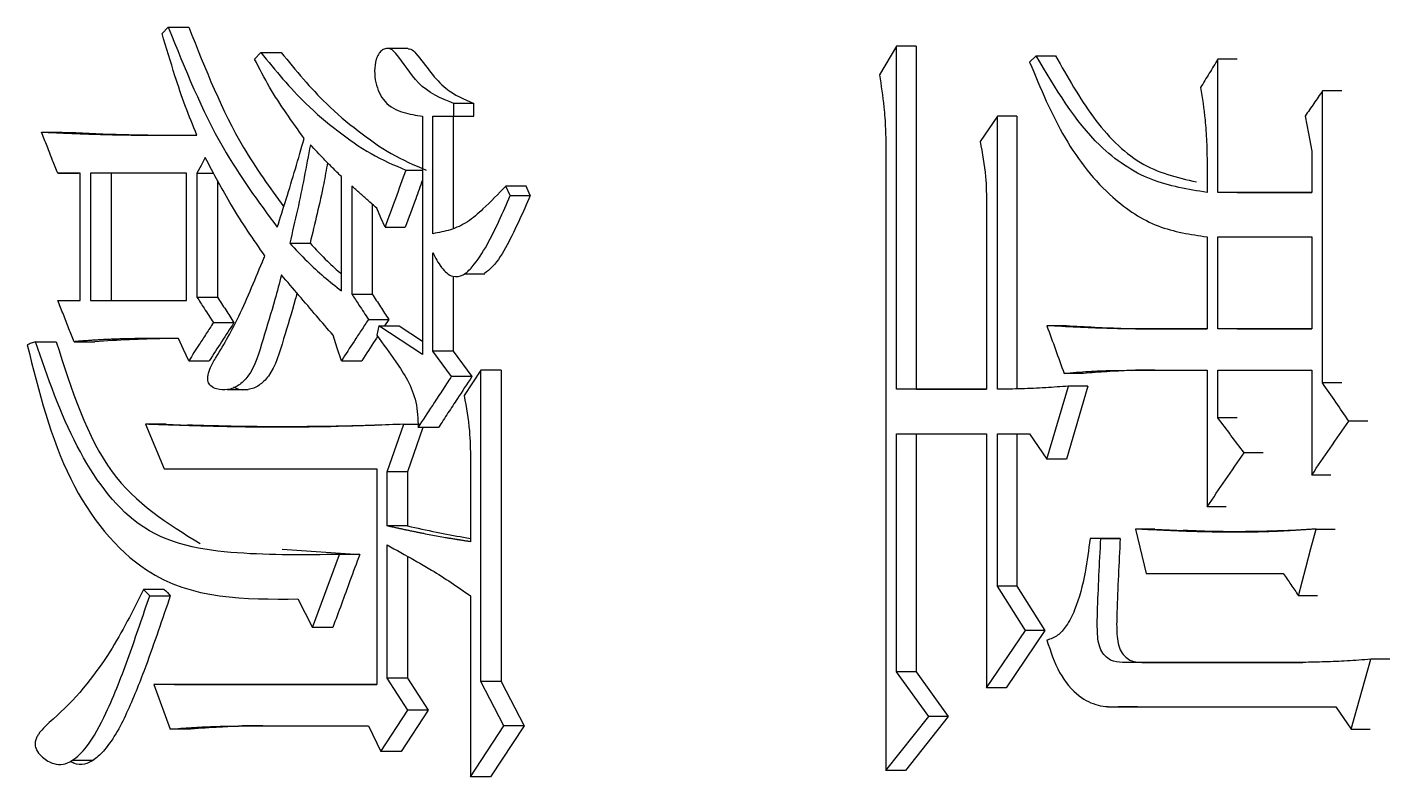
# Model space of a CAD drawing. Header units: millimetres. Extents: x 2160 to 4596, y 811 to 2534.
# Drawn here: x 3266.37 to 3271.009, y 1498.271 to 1500.824 of the extents above; entities that cross this region are included whole.
import ezdxf

# ---------------------------------------------------------------- set-up
doc = ezdxf.new("R2010")
doc.units = ezdxf.units.MM

msp = doc.modelspace()

# ---------------------------------------------------------------- linework, layer by layer
at = {"color": 7, "linetype": 'Continuous', "lineweight": 25}
for p, q in [((3266.8501, 1500.8244), (3266.8291, 1500.8027)), ((3266.8501, 1500.8244), (3266.9201, 1500.8244)), ((3267.1653, 1500.7378), (3267.1442, 1500.7162)), ((3267.6665, 1500.7525), (3267.5969, 1500.7525)), ((3269.3301, 1500.7595), (3269.2719, 1500.6621)), ((3269.3301, 1499.5912), (3269.3301, 1500.7595)), ((3269.3969, 1500.7595), (3269.3969, 1499.5912)), ((3269.8052, 1500.727), (3269.7832, 1500.7054)), ((3269.8052, 1500.727), (3269.8714, 1500.727)), ((3270.4243, 1500.2619), (3270.4243, 1500.7162)), ((3270.4897, 1500.7162), (3270.4243, 1500.7162)), ((3267.8223, 1500.5215), (3267.8223, 1500.5648)), ((3267.8911, 1500.5648), (3267.8223, 1500.5648)), ((3267.8911, 1500.5215), (3267.8911, 1500.5648)), ((3267.7513, 1500.5215), (3267.8223, 1500.5215)), ((3267.7513, 1500.1212), (3267.7513, 1500.5215)), ((3267.8202, 1500.5215), (3267.8202, 1500.139)), ((3267.8223, 1500.5215), (3267.8911, 1500.5215)), ((3269.6733, 1500.5215), (3269.6147, 1500.435)), ((3269.6733, 1499.5912), (3269.6733, 1500.5215)), ((3269.7397, 1500.5215), (3269.7397, 1499.5926)), ((3266.4186, 1500.4674), (3266.4893, 1500.4674)), ((3269.2937, 1500.4025), (3269.2937, 1498.2931)), ((3270.7435, 1500.4025), (3270.7435, 1500.2619)), ((3270.3873, 1500.3592), (3270.3873, 1500.2619)), ((3266.5505, 1500.3268), (3266.4741, 1500.3268)), ((3266.4741, 1500.3268), (3266.5447, 1500.3268)), ((3266.5505, 1500.3268), (3266.5447, 1500.3268)), ((3266.5505, 1499.8941), (3266.5505, 1500.3268)), ((3266.9129, 1500.3268), (3266.5852, 1500.3268)), ((3266.5852, 1500.3268), (3266.5852, 1499.8941)), ((3266.6556, 1500.3268), (3266.5852, 1500.3268)), ((3266.9129, 1500.3268), (3266.6556, 1500.3268)), ((3266.6556, 1500.3268), (3266.6556, 1499.8941)), ((3266.9129, 1499.8941), (3266.9129, 1500.3268)), ((3266.9479, 1500.3268), (3266.9479, 1499.9049)), ((3266.9479, 1500.3268), (3267.0047, 1500.3268)), ((3267.4399, 1499.9265), (3267.4399, 1500.3159)), ((3267.0179, 1500.302), (3267.0179, 1499.9049)), ((3267.4752, 1500.2835), (3267.4752, 1499.9157)), ((3268.0144, 1500.2511), (3268.0002, 1500.2835)), ((3268.0688, 1500.2835), (3268.0002, 1500.2835)), ((3268.083, 1500.2511), (3268.0688, 1500.2835)), ((3270.7435, 1500.2619), (3270.4243, 1500.2619)), ((3270.4897, 1500.2619), (3270.4243, 1500.2619)), ((3270.4897, 1500.2619), (3270.7435, 1500.2619)), ((3267.5445, 1500.2217), (3267.5445, 1499.9157)), ((3268.0144, 1500.2511), (3268.083, 1500.2511)), ((3269.6367, 1500.2186), (3269.6367, 1499.5912)), ((3267.5883, 1500.1429), (3267.6574, 1500.1429)), ((3267.2637, 1500.0888), (3267.3332, 1500.0888)), ((3270.3873, 1500.1105), (3270.3873, 1499.7967)), ((3270.4243, 1500.1104), (3270.7435, 1500.1104)), ((3270.4243, 1499.7967), (3270.4243, 1500.1104)), ((3270.7435, 1500.1104), (3270.7435, 1499.7967)), ((3267.7513, 1499.721), (3267.7513, 1500.0563)), ((3267.8596, 1499.9846), (3267.9283, 1499.9846)), ((3267.8202, 1499.9762), (3267.8202, 1499.721)), ((3266.4741, 1499.8941), (3266.5505, 1499.8941)), ((3266.5852, 1499.8941), (3266.9129, 1499.8941)), ((3266.9479, 1499.9049), (3267.0179, 1499.9049)), ((3267.4752, 1499.9157), (3267.5445, 1499.9157)), ((3267.0039, 1499.8183), (3267.0738, 1499.8183)), ((3267.5317, 1499.8292), (3267.6009, 1499.8292)), ((3267.5671, 1499.8075), (3267.56, 1499.7751)), ((3267.7158, 1499.7102), (3267.5671, 1499.8075)), ((3267.5671, 1499.8075), (3267.6362, 1499.8075)), ((3267.6009, 1499.8292), (3267.5868, 1499.8075)), ((3267.6362, 1499.8075), (3267.7158, 1499.7554)), ((3269.9081, 1499.8076), (3269.8419, 1499.8076)), ((3270.3873, 1499.7967), (3270.1435, 1499.7967)), ((3270.1435, 1499.7967), (3270.2093, 1499.7967)), ((3270.2093, 1499.7967), (3270.3873, 1499.7967)), ((3270.7435, 1499.7967), (3270.4243, 1499.7967)), ((3270.4897, 1499.7967), (3270.4243, 1499.7967)), ((3270.4897, 1499.7967), (3270.7435, 1499.7967)), ((3266.5296, 1499.7534), (3266.6001, 1499.7534)), ((3267.8152, 1499.6345), (3267.7513, 1499.721)), ((3267.8202, 1499.721), (3267.7513, 1499.721)), ((3267.8202, 1499.721), (3267.884, 1499.6345)), ((3266.9199, 1499.6885), (3266.9899, 1499.6885)), ((3267.4399, 1499.6885), (3267.5092, 1499.6885)), ((3267.9147, 1499.6561), (3267.8578, 1499.5696)), ((3267.9834, 1499.6561), (3267.9147, 1499.6561)), ((3267.9834, 1499.6561), (3267.9834, 1498.596)), ((3270.1435, 1499.6561), (3270.3873, 1499.6561)), ((3270.2093, 1499.6561), (3270.1435, 1499.6561)), ((3270.3873, 1499.6561), (3270.3873, 1499.191)), ((3270.4243, 1499.6561), (3270.7435, 1499.6561)), ((3270.4243, 1499.4939), (3270.4243, 1499.6561)), ((3270.7435, 1499.6561), (3270.7435, 1499.2991)), ((3267.884, 1499.6345), (3267.8152, 1499.6345)), ((3269.9667, 1499.6453), (3269.9006, 1499.6453)), ((3270.8456, 1499.6128), (3270.7807, 1499.6128)), ((3267.0513, 1499.59), (3267.1219, 1499.59)), ((3269.6367, 1499.5912), (3269.3301, 1499.5912)), ((3269.3969, 1499.5912), (3269.3301, 1499.5912)), ((3269.3969, 1499.5912), (3269.6367, 1499.5912)), ((3269.8419, 1499.3532), (3269.9153, 1499.602)), ((3269.9814, 1499.602), (3269.9081, 1499.3532)), ((3269.9814, 1499.602), (3269.9153, 1499.602)), ((3266.7732, 1499.4722), (3266.8361, 1499.3208)), ((3266.8434, 1499.4722), (3266.7732, 1499.4722)), ((3266.8434, 1499.4722), (3266.9162, 1499.4694)), ((3267.5954, 1499.3099), (3267.652, 1499.4722)), ((3267.652, 1499.4722), (3267.7087, 1499.4722)), ((3270.4897, 1499.4939), (3270.4243, 1499.4939)), ((3270.9348, 1499.483), (3270.8701, 1499.483)), ((3267.7173, 1499.4614), (3267.6645, 1499.3099)), ((3267.7706, 1499.4614), (3267.7016, 1499.4614)), ((3269.3301, 1499.4398), (3269.6367, 1499.4398)), ((3269.3301, 1498.6285), (3269.3301, 1499.4398)), ((3269.3969, 1499.4398), (3269.3969, 1498.6285)), ((3269.6367, 1499.4398), (3269.6367, 1498.5744)), ((3269.6733, 1499.4398), (3269.7832, 1499.4398)), ((3269.6733, 1498.9205), (3269.6733, 1499.4398)), ((3269.7397, 1499.4398), (3269.7397, 1498.9205)), ((3269.7832, 1499.4398), (3269.8419, 1499.3532)), ((3267.8792, 1499.3532), (3267.8792, 1499.072)), ((3269.9081, 1499.3532), (3269.8419, 1499.3532)), ((3270.5785, 1499.3749), (3270.5132, 1499.3749)), ((3266.8361, 1499.3208), (3267.56, 1499.3208)), ((3267.56, 1499.3208), (3267.56, 1498.5852)), ((3267.5954, 1499.126), (3267.5954, 1499.3099)), ((3267.6645, 1499.3099), (3267.5954, 1499.3099)), ((3267.6645, 1499.3099), (3267.6645, 1499.126)), ((3270.8084, 1499.2991), (3270.7435, 1499.2991)), ((3270.4527, 1499.191), (3270.3873, 1499.191)), ((3267.6645, 1499.126), (3267.5954, 1499.126)), ((3270.2093, 1499.1152), (3270.1435, 1499.1152)), ((3270.1435, 1499.1152), (3270.1804, 1498.9638)), ((3270.2093, 1499.1152), (3270.3088, 1499.1103)), ((3270.7583, 1499.1153), (3270.8233, 1499.1153)), ((3267.5954, 1498.6068), (3267.5954, 1499.0611)), ((3270.0256, 1499.0828), (3269.9888, 1499.0828)), ((3270.0548, 1499.0828), (3269.9888, 1499.0828)), ((3270.0256, 1499.0828), (3270.0916, 1499.0828)), ((3267.2379, 1499.0467), (3267.5021, 1499.0287)), ((3267.3412, 1498.7799), (3267.4328, 1499.0287)), ((3267.5021, 1499.0287), (3267.4328, 1499.0287)), ((3267.6645, 1499.0226), (3267.6645, 1498.6068)), ((3269.7685, 1498.7691), (3269.6733, 1498.9205)), ((3269.7397, 1498.9205), (3269.6733, 1498.9205)), ((3269.7397, 1498.9205), (3269.8348, 1498.7691)), ((3266.8364, 1498.9097), (3266.7662, 1498.9097)), ((3266.7871, 1498.8881), (3266.8573, 1498.8881)), ((3267.2919, 1498.8772), (3267.3412, 1498.7799)), ((3267.8792, 1498.8881), (3267.8792, 1498.2715)), ((3270.7638, 1498.8881), (3270.6988, 1498.8881)), ((3267.4106, 1498.7799), (3267.3412, 1498.7799)), ((3269.6367, 1498.5744), (3269.7685, 1498.7691)), ((3269.8348, 1498.7691), (3269.7031, 1498.5744)), ((3269.8348, 1498.7691), (3269.7685, 1498.7691)), ((3270.165, 1498.6609), (3270.0992, 1498.6609)), ((3270.7137, 1498.6609), (3270.0993, 1498.6609)), ((3270.1651, 1498.6609), (3270.7137, 1498.6609)), ((3270.8775, 1498.4338), (3270.9446, 1498.6717)), ((3271.0093, 1498.6717), (3270.9446, 1498.6717)), ((3267.6662, 1498.4986), (3267.5954, 1498.6068)), ((3267.6645, 1498.6068), (3267.5954, 1498.6068)), ((3267.6645, 1498.6068), (3267.7352, 1498.4986)), ((3267.9931, 1498.4446), (3267.9147, 1498.596)), ((3267.9834, 1498.596), (3267.9147, 1498.596)), ((3267.9834, 1498.596), (3268.0617, 1498.4446)), ((3269.4394, 1498.477), (3269.3301, 1498.6285)), ((3269.3969, 1498.6285), (3269.3301, 1498.6285)), ((3269.3969, 1498.6285), (3269.5061, 1498.477)), ((3266.8012, 1498.5852), (3266.857, 1498.4337)), ((3267.56, 1498.5852), (3266.8012, 1498.5852)), ((3266.8713, 1498.5852), (3266.8012, 1498.5852)), ((3266.8713, 1498.5852), (3267.56, 1498.5852)), ((3269.7031, 1498.5744), (3269.6367, 1498.5744)), ((3267.5742, 1498.358), (3267.6662, 1498.4986)), ((3267.7352, 1498.4986), (3267.6433, 1498.358)), ((3267.7352, 1498.4986), (3267.6662, 1498.4986)), ((3270.0491, 1498.51), (3270.0781, 1498.51)), ((3270.0845, 1498.5095), (3270.8254, 1498.5095)), ((3270.1504, 1498.5095), (3270.0845, 1498.5095)), ((3270.8254, 1498.5095), (3270.8775, 1498.4338)), ((3269.2937, 1498.2931), (3269.4394, 1498.477)), ((3269.5061, 1498.477), (3269.3606, 1498.2931)), ((3269.5061, 1498.477), (3269.4394, 1498.477)), ((3266.9271, 1498.4337), (3266.857, 1498.4337)), ((3267.1021, 1498.4446), (3267.5317, 1498.4446)), ((3267.1718, 1498.4446), (3267.1021, 1498.4446)), ((3267.5317, 1498.4446), (3267.5742, 1498.358)), ((3267.8792, 1498.2715), (3267.9931, 1498.4446)), ((3268.0617, 1498.4446), (3267.9479, 1498.2715)), ((3268.0617, 1498.4446), (3267.9931, 1498.4446)), ((3270.8775, 1498.4338), (3270.9423, 1498.4338)), ((3267.6433, 1498.358), (3267.5742, 1498.358)), ((3266.5241, 1498.3281), (3266.5955, 1498.3281)), ((3267.9479, 1498.2715), (3267.8792, 1498.2715)), ((3269.3606, 1498.2931), (3269.2937, 1498.2931))]:
    msp.add_line(p, q, dxfattribs=at)
at = {"color": 7, "linetype": 'Continuous', "lineweight": 25, "flags": 128}
for points in [[(3267.1653, 1500.7378), (3267.1907, 1500.7378), (3267.2128, 1500.7378), (3267.2349, 1500.7378)], [(3269.3969, 1500.7595), (3269.3802, 1500.7595), (3269.3635, 1500.7595), (3269.3301, 1500.7595)], [(3270.7807, 1499.6128), (3270.7807, 1500.1104), (3270.7807, 1500.608)], [(3270.8456, 1500.608), (3270.8294, 1500.608), (3270.8132, 1500.608), (3270.7807, 1500.608)], [(3267.7158, 1500.5215), (3267.7158, 1500.1158), (3267.7158, 1499.7102)], [(3269.7397, 1500.5215), (3269.7231, 1500.5215), (3269.7065, 1500.5215), (3269.6733, 1500.5215)], [(3270.7211, 1500.5215), (3270.7323, 1500.462), (3270.7435, 1500.4025)], [(3266.9759, 1500.3808), (3266.9619, 1500.3538), (3266.9479, 1500.3268)], [(3267.6591, 1500.3376), (3267.6765, 1500.3376), (3267.694, 1500.3376), (3267.7158, 1500.3376)], [(3267.5883, 1500.1429), (3267.5742, 1500.1753), (3267.56, 1500.2078)], [(3266.3978, 1499.7534), (3266.4265, 1499.7534), (3266.4475, 1499.7534), (3266.4685, 1499.7534)], [(3266.9199, 1499.6885), (3266.9025, 1499.7264), (3266.885, 1499.7643)], [(3267.4399, 1499.6885), (3267.4258, 1499.7318), (3267.4117, 1499.7751)], [(3267.9147, 1498.596), (3267.9147, 1499.0164), (3267.9147, 1499.6561)], [(3270.6988, 1498.8881), (3270.7236, 1498.9826), (3270.741, 1499.0489), (3270.7583, 1499.1153)], [(3266.7872, 1498.8881), (3266.7767, 1498.8989), (3266.7662, 1498.9097)], [(3266.8364, 1498.9097), (3266.8417, 1498.9042), (3266.8471, 1498.8987), (3266.8573, 1498.8881)]]:
    msp.add_lwpolyline(points, dxfattribs=at)
at = {"color": 7, "linetype": 'Continuous', "lineweight": 25}
for points, knots in [([(3266.8501, 1500.8244), (3266.9073, 1500.6826), (3267.0088, 1500.4314), (3267.1569, 1500.2305), (3267.2215, 1500.1429)], [0, 0, 0, 0, 0.56421, 1, 1, 1, 1]), ([(3266.9201, 1500.8244), (3266.9767, 1500.682), (3267.0656, 1500.4579), (3267.196, 1500.2784), (3267.2436, 1500.213)], [0, 0, 0, 0, 0.635566, 1, 1, 1, 1]), ([(3266.9479, 1500.4566), (3266.9344, 1500.4895), (3266.9073, 1500.5555), (3266.8685, 1500.6716), (3266.8435, 1500.7547), (3266.8291, 1500.8027)], [0, 0, 0, 0, 0.296607, 0.593255, 1, 1, 1, 1]), ([(3267.1653, 1500.7378), (3267.2152, 1500.6773), (3267.297, 1500.5781), (3267.4263, 1500.4701), (3267.5388, 1500.3897), (3267.6191, 1500.3549), (3267.6591, 1500.3376)], [0, 0, 0, 0, 0.34436, 0.564684, 0.783385, 1, 1, 1, 1]), ([(3267.2349, 1500.7378), (3267.2848, 1500.6773), (3267.3664, 1500.5781), (3267.4956, 1500.4701), (3267.608, 1500.3898), (3267.6882, 1500.3549), (3267.7281, 1500.3376)], [0, 0, 0, 0, 0.34442, 0.564747, 0.783429, 1, 1, 1, 1]), ([(3267.8223, 1500.5648), (3267.7792, 1500.5825), (3267.7012, 1500.6146), (3267.6481, 1500.7111), (3267.6086, 1500.7526), (3267.5899, 1500.7533), (3267.5756, 1500.7451), (3267.5651, 1500.7325), (3267.5556, 1500.7093), (3267.5514, 1500.6757), (3267.5556, 1500.6356), (3267.568, 1500.5999), (3267.5958, 1500.5566), (3267.6494, 1500.5312), (3267.6937, 1500.5247), (3267.7158, 1500.5215)], [0, 0, 0, 0, 0.230991, 0.417984, 0.453958, 0.487906, 0.511162, 0.535138, 0.560232, 0.612084, 0.662769, 0.713245, 0.762331, 0.881446, 1, 1, 1, 1]), ([(3267.6669, 1500.7506), (3267.6702, 1500.7508), (3267.6804, 1500.7513), (3267.7241, 1500.6993), (3267.7808, 1500.6115), (3267.8577, 1500.5789), (3267.8911, 1500.5648)], [0, 0, 0, 0, 0.036093, 0.112614, 0.614141, 1, 1, 1, 1]), ([(3270.3873, 1500.2619), (3270.323, 1500.2719), (3270.1935, 1500.2921), (3269.9779, 1500.4358), (3269.8711, 1500.6158), (3269.8052, 1500.727)], [0, 0, 0, 0, 0.273464, 0.551009, 1, 1, 1, 1]), ([(3269.8714, 1500.727), (3269.9119, 1500.6551), (3269.9917, 1500.513), (3270.1537, 1500.3439), (3270.2854, 1500.3128), (3270.3511, 1500.2973)], [0, 0, 0, 0, 0.339729, 0.670692, 1, 1, 1, 1]), ([(3267.313, 1500.4458), (3267.2924, 1500.4744), (3267.2518, 1500.5309), (3267.1937, 1500.6193), (3267.1607, 1500.6838), (3267.1442, 1500.7162)], [0, 0, 0, 0, 0.3384511, 0.6681197, 1, 1, 1, 1]), ([(3269.7832, 1500.7054), (3269.8202, 1500.6163), (3269.8934, 1500.4406), (3270.0465, 1500.2476), (3270.2176, 1500.1352), (3270.331, 1500.1187), (3270.3873, 1500.1105)], [0, 0, 0, 0, 0.289657, 0.571456, 0.787204, 1, 1, 1, 1]), ([(3270.4243, 1500.7162), (3270.4144, 1500.7), (3270.3947, 1500.6675), (3270.375, 1500.6351), (3270.3651, 1500.6189)], [0, 0, 0, 0, 0.499998, 1, 1, 1, 1]), ([(3269.2719, 1500.6621), (3269.2775, 1500.6257), (3269.287, 1500.5649), (3269.2928, 1500.4778), (3269.2934, 1500.4276), (3269.2937, 1500.4025)], [0, 0, 0, 0, 0.425369, 0.712054, 1, 1, 1, 1]), ([(3270.3651, 1500.6189), (3270.3708, 1500.5825), (3270.3805, 1500.5216), (3270.3863, 1500.4345), (3270.387, 1500.3844), (3270.3873, 1500.3592)], [0, 0, 0, 0, 0.4254255, 0.7120823, 1, 1, 1, 1]), ([(3270.7807, 1500.608), (3270.7707, 1500.5936), (3270.7509, 1500.5648), (3270.7311, 1500.5359), (3270.7211, 1500.5215)], [0, 0, 0, 0, 0.4999987, 1, 1, 1, 1]), ([(3266.4741, 1500.3268), (3266.4683, 1500.3415), (3266.4561, 1500.3723), (3266.4376, 1500.4191), (3266.425, 1500.4513), (3266.4186, 1500.4674)], [0, 0, 0, 0, 0.313727, 0.656864, 1, 1, 1, 1]), ([(3266.4186, 1500.4674), (3266.4263, 1500.467), (3266.4416, 1500.4664), (3266.4607, 1500.4655), (3266.476, 1500.4649), (3266.4875, 1500.4644), (3266.4971, 1500.464), (3266.5067, 1500.4636), (3266.5201, 1500.463), (3266.5392, 1500.4622), (3266.5584, 1500.4615), (3266.5776, 1500.4608), (3266.593, 1500.4603), (3266.6122, 1500.4597), (3266.6275, 1500.4592), (3266.6467, 1500.4587), (3266.6621, 1500.4583), (3266.6775, 1500.458), (3266.6929, 1500.4577), (3266.7082, 1500.4575), (3266.7275, 1500.4572), (3266.7409, 1500.4571), (3266.7544, 1500.4569), (3266.7621, 1500.4569), (3266.7718, 1500.4568), (3266.7795, 1500.4567), (3266.7872, 1500.4567), (3266.7949, 1500.4566), (3266.8026, 1500.4566), (3266.8122, 1500.4566), (3266.8199, 1500.4565), (3266.8296, 1500.4565), (3266.8373, 1500.4565), (3266.8469, 1500.4565), (3266.8546, 1500.4565), (3266.8623, 1500.4565), (3266.8701, 1500.4565), (3266.8778, 1500.4565), (3266.8874, 1500.4565), (3266.8951, 1500.4565), (3266.9048, 1500.4565), (3266.9116, 1500.4565), (3266.9173, 1500.4565), (3266.9212, 1500.4565), (3266.9251, 1500.4565), (3266.9299, 1500.4565), (3266.9338, 1500.4565), (3266.9384, 1500.4566), (3266.9428, 1500.4566), (3266.9462, 1500.4566), (3266.9479, 1500.4566)], [0, 0, 0, 0, 0.043584, 0.087168, 0.10896, 0.130753, 0.152545, 0.163441, 0.185233, 0.228817, 0.272401, 0.294193, 0.337777, 0.35957, 0.403154, 0.424946, 0.46853, 0.490322, 0.512114, 0.555699, 0.577491, 0.621075, 0.631971, 0.653763, 0.664659, 0.686451, 0.697347, 0.708243, 0.730035, 0.740931, 0.762723, 0.773619, 0.795412, 0.806308, 0.8281, 0.838996, 0.849892, 0.871684, 0.88258, 0.904372, 0.915268, 0.93706, 0.942508, 0.947956, 0.958852, 0.9643, 0.975196, 0.980644, 0.990322, 1, 1, 1, 1]), ([(3266.4893, 1500.4674), (3266.5505, 1500.4646), (3266.6689, 1500.4591), (3266.8219, 1500.4565), (3266.9137, 1500.4566), (3266.9479, 1500.4566)], [0, 0, 0, 0, 0.402188, 0.777041, 1, 1, 1, 1]), ([(3267.2215, 1500.1429), (3267.2317, 1500.175), (3267.2526, 1500.2411), (3267.2833, 1500.342), (3267.3031, 1500.4112), (3267.313, 1500.4458)], [0, 0, 0, 0, 0.320379, 0.660141, 1, 1, 1, 1]), ([(3267.3341, 1500.4241), (3267.3202, 1500.3501), (3267.299, 1500.2373), (3267.2727, 1500.1267), (3267.2637, 1500.0888)], [0, 0, 0, 0, 0.6569803, 1, 1, 1, 1]), ([(3267.4399, 1500.3159), (3267.4298, 1500.3258), (3267.4097, 1500.3454), (3267.3742, 1500.3811), (3267.3493, 1500.4078), (3267.3341, 1500.4241)], [0, 0, 0, 0, 0.280921, 0.561854, 1, 1, 1, 1]), ([(3269.6147, 1500.435), (3269.622, 1500.3952), (3269.635, 1500.3241), (3269.6362, 1500.2509), (3269.6367, 1500.2186)], [0, 0, 0, 0, 0.558835, 1, 1, 1, 1]), ([(3267.1793, 1500.0455), (3267.1404, 1500.1017), (3267.0845, 1500.1827), (3267.0195, 1500.298), (3266.9905, 1500.3532), (3266.9759, 1500.3808)], [0, 0, 0, 0, 0.532376, 0.766064, 1, 1, 1, 1]), ([(3267.3924, 1500.363), (3267.3883, 1500.3391), (3267.3781, 1500.2808), (3267.3573, 1500.1898), (3267.3412, 1500.1225), (3267.3332, 1500.0888)], [0, 0, 0, 0, 0.256892, 0.628328, 1, 1, 1, 1]), ([(3267.6591, 1500.3376), (3267.6473, 1500.3051), (3267.6237, 1500.2402), (3267.6001, 1500.1753), (3267.5883, 1500.1429)], [0, 0, 0, 0, 0.5, 1, 1, 1, 1]), ([(3267.7158, 1500.3037), (3267.7081, 1500.2825), (3267.6887, 1500.2289), (3267.6692, 1500.1753), (3267.6574, 1500.1429)], [0, 0, 0, 0, 0.394634, 1, 1, 1, 1]), ([(3267.56, 1500.2078), (3267.5498, 1500.2169), (3267.5305, 1500.2341), (3267.5023, 1500.2593), (3267.4842, 1500.2754), (3267.4752, 1500.2835)], [0, 0, 0, 0, 0.361282, 0.680641, 1, 1, 1, 1]), ([(3268.0002, 1500.2835), (3267.9744, 1500.257), (3267.932, 1500.2135), (3267.8701, 1500.1589), (3267.8115, 1500.1321), (3267.7713, 1500.1249), (3267.7513, 1500.1212)], [0, 0, 0, 0, 0.3446396, 0.5657566, 0.7835326, 1, 1, 1, 1]), ([(3267.7513, 1500.0563), (3267.7602, 1500.039), (3267.7778, 1500.0049), (3267.8151, 1499.9704), (3267.8561, 1499.9776), (3267.8959, 1500.018), (3267.9524, 1500.1068), (3267.9898, 1500.1937), (3268.0144, 1500.2511)], [0, 0, 0, 0, 0.121784, 0.238894, 0.329996, 0.425945, 0.621085, 1, 1, 1, 1]), ([(3268.083, 1500.2511), (3268.0581, 1500.1944), (3268.0203, 1500.1086), (3267.9668, 1500.0174), (3267.9364, 1499.9926), (3267.9275, 1499.9852)], [0, 0, 0, 0, 0.5781639, 0.8758527, 1, 1, 1, 1]), ([(3267.2637, 1500.0888), (3267.2833, 1500.0679), (3267.321, 1500.0277), (3267.38, 1499.9738), (3267.4199, 1499.9423), (3267.4399, 1499.9265)], [0, 0, 0, 0, 0.349925, 0.674457, 1, 1, 1, 1]), ([(3267.3332, 1500.0888), (3267.3527, 1500.0678), (3267.3872, 1500.0307), (3267.4239, 1499.9979), (3267.4399, 1499.9837)], [0, 0, 0, 0, 0.56596, 1, 1, 1, 1]), ([(3267.2356, 1499.9806), (3267.2283, 1499.9526), (3267.209, 1499.879), (3267.1732, 1499.764), (3267.1413, 1499.6516), (3267.0901, 1499.6022), (3267.0527, 1499.5871), (3267.02, 1499.5898), (3266.9984, 1499.5985), (3266.9892, 1499.6089), (3266.9857, 1499.6168), (3266.9843, 1499.627), (3266.9861, 1499.6441), (3266.9948, 1499.6712), (3267.0346, 1499.7337), (3267.1009, 1499.8524), (3267.1489, 1499.9742), (3267.1782, 1500.0428), (3267.1794, 1500.0455)], [0, 0, 0, 0, 0.080829, 0.213073, 0.345773, 0.395058, 0.444233, 0.491132, 0.518332, 0.527917, 0.53551, 0.543103, 0.555865, 0.581938, 0.622671, 0.782526, 0.991638, 1, 1, 1, 1]), ([(3267.4117, 1499.7751), (3267.3928, 1499.7971), (3267.3539, 1499.8424), (3267.2952, 1499.9109), (3267.2555, 1499.9573), (3267.2356, 1499.9806)], [0, 0, 0, 0, 0.321741, 0.660871, 1, 1, 1, 1]), ([(3266.5296, 1499.7534), (3266.5238, 1499.7681), (3266.5117, 1499.7989), (3266.4931, 1499.8458), (3266.4804, 1499.878), (3266.4741, 1499.8941)], [0, 0, 0, 0, 0.313727, 0.656864, 1, 1, 1, 1]), ([(3266.9479, 1499.9049), (3266.956, 1499.8924), (3266.9694, 1499.8717), (3266.988, 1499.8429), (3266.9986, 1499.8265), (3267.0039, 1499.8183)], [0, 0, 0, 0, 0.432649, 0.716324, 1, 1, 1, 1]), ([(3267.0179, 1499.9049), (3267.0272, 1499.8905), (3267.0458, 1499.8616), (3267.0645, 1499.8328), (3267.0738, 1499.8183)], [0, 0, 0, 0, 0.500002, 1, 1, 1, 1]), ([(3267.2886, 1499.9186), (3267.2867, 1499.9115), (3267.2727, 1499.8587), (3267.2427, 1499.7642), (3267.2112, 1499.6521), (3267.1602, 1499.6023), (3267.1232, 1499.5878), (3267.0928, 1499.5878), (3267.0773, 1499.5963), (3267.0733, 1499.5985)], [0, 0, 0, 0, 0.046643, 0.342403, 0.639171, 0.748921, 0.858405, 0.963449, 1, 1, 1, 1]), ([(3267.4752, 1499.9157), (3267.4833, 1499.9032), (3267.4968, 1499.8826), (3267.5157, 1499.8537), (3267.5264, 1499.8374), (3267.5317, 1499.8292)], [0, 0, 0, 0, 0.4326487, 0.7163239, 1, 1, 1, 1]), ([(3267.5445, 1499.9157), (3267.5539, 1499.9013), (3267.5727, 1499.8724), (3267.5915, 1499.8436), (3267.6009, 1499.8292)], [0, 0, 0, 0, 0.500002, 1, 1, 1, 1]), ([(3267.0039, 1499.8183), (3266.9958, 1499.8059), (3266.9797, 1499.7809), (3266.9517, 1499.7376), (3266.9318, 1499.7069), (3266.9199, 1499.6885)], [0, 0, 0, 0, 0.288429, 0.576858, 1, 1, 1, 1]), ([(3267.0738, 1499.8183), (3267.0598, 1499.7967), (3267.0318, 1499.7534), (3267.0039, 1499.7102), (3266.9899, 1499.6885)], [0, 0, 0, 0, 0.5, 1, 1, 1, 1]), ([(3267.5317, 1499.8292), (3267.5236, 1499.8167), (3267.5073, 1499.7917), (3267.4766, 1499.7449), (3267.4542, 1499.7105), (3267.4399, 1499.6885)], [0, 0, 0, 0, 0.2662424, 0.5324848, 1, 1, 1, 1]), ([(3269.8419, 1499.8076), (3269.8517, 1499.7805), (3269.8712, 1499.7264), (3269.8908, 1499.6723), (3269.9006, 1499.6453)], [0, 0, 0, 0, 0.499999, 1, 1, 1, 1]), ([(3270.1435, 1499.7967), (3270.1111, 1499.7972), (3270.0445, 1499.798), (3269.944, 1499.8026), (3269.8759, 1499.8059), (3269.8419, 1499.8076)], [0, 0, 0, 0, 0.321579, 0.660777, 1, 1, 1, 1]), ([(3269.9081, 1499.8076), (3269.9403, 1499.806), (3270.0065, 1499.8027), (3270.1069, 1499.7981), (3270.1752, 1499.7972), (3270.2093, 1499.7967)], [0, 0, 0, 0, 0.321994, 0.660963, 1, 1, 1, 1]), ([(3266.3978, 1499.7534), (3266.3932, 1499.7516), (3266.384, 1499.748), (3266.3747, 1499.7444), (3266.3701, 1499.7426)], [0, 0, 0, 0, 0.499988, 1, 1, 1, 1]), ([(3267.4328, 1499.0287), (3267.3177, 1499.0271), (3267.0875, 1499.024), (3266.7514, 1499.0759), (3266.5233, 1499.3912), (3266.4402, 1499.6311), (3266.3978, 1499.7534)], [0, 0, 0, 0, 0.273656, 0.546764, 0.768873, 1, 1, 1, 1]), ([(3266.4685, 1499.7534), (3266.5209, 1499.5902), (3266.6226, 1499.2734), (3266.8489, 1499.1335), (3266.9585, 1499.0657)], [0, 0, 0, 0, 0.515406, 1, 1, 1, 1]), ([(3266.885, 1499.7643), (3266.8454, 1499.7643), (3266.8034, 1499.7644), (3266.7591, 1499.764), (3266.7517, 1499.7639), (3266.7443, 1499.7638), (3266.7369, 1499.7637), (3266.7307, 1499.7636), (3266.7245, 1499.7634), (3266.7196, 1499.7634), (3266.7134, 1499.7632), (3266.7073, 1499.7631), (3266.6974, 1499.7628), (3266.6876, 1499.7626), (3266.6777, 1499.7623), (3266.6703, 1499.762), (3266.663, 1499.7617), (3266.6531, 1499.7614), (3266.6445, 1499.761), (3266.6359, 1499.7606), (3266.631, 1499.7603), (3266.6248, 1499.76), (3266.6187, 1499.7597), (3266.6089, 1499.7591), (3266.599, 1499.7585), (3266.5867, 1499.7577), (3266.5769, 1499.757), (3266.5647, 1499.7561), (3266.5548, 1499.7554), (3266.5423, 1499.7544), (3266.5348, 1499.7538), (3266.5296, 1499.7534)], [0, 0, 0, 0, 0.332695, 0.353489, 0.374282, 0.395075, 0.415869, 0.436662, 0.447059, 0.467852, 0.478249, 0.499042, 0.519836, 0.561423, 0.582216, 0.603009, 0.623803, 0.644596, 0.686183, 0.69658, 0.717373, 0.72777, 0.748563, 0.769356, 0.810943, 0.831737, 0.873323, 0.894117, 0.935704, 0.956497, 1, 1, 1, 1]), ([(3266.8851, 1499.7639), (3266.8689, 1499.7639), (3266.8131, 1499.7638), (3266.7181, 1499.7606), (3266.6394, 1499.7558), (3266.6001, 1499.7534)], [0, 0, 0, 0, 0.1701659, 0.5850026, 1, 1, 1, 1]), ([(3267.5629, 1499.771), (3267.5603, 1499.7669), (3267.5424, 1499.7395), (3267.5245, 1499.712), (3267.5092, 1499.6885)], [0, 0, 0, 0, 0.147167, 1, 1, 1, 1]), ([(3267.56, 1499.7751), (3267.5819, 1499.7452), (3267.6181, 1499.6958), (3267.6666, 1499.6239), (3267.6977, 1499.5481), (3267.7003, 1499.4905), (3267.7016, 1499.4614)], [0, 0, 0, 0, 0.334385, 0.552202, 0.773272, 1, 1, 1, 1]), ([(3266.3701, 1499.7426), (3266.41, 1499.5833), (3266.4876, 1499.2728), (3266.8129, 1498.8729), (3267.1114, 1498.8756), (3267.2919, 1498.8772)], [0, 0, 0, 0, 0.294377, 0.5735664, 1, 1, 1, 1]), ([(3269.9006, 1499.6453), (3269.9282, 1499.6479), (3269.9824, 1499.6531), (3270.0634, 1499.6556), (3270.1168, 1499.6559), (3270.1435, 1499.6561)], [0, 0, 0, 0, 0.341779, 0.670798, 1, 1, 1, 1]), ([(3270.2093, 1499.6561), (3270.1816, 1499.656), (3270.1272, 1499.6557), (3270.0463, 1499.6516), (3269.9933, 1499.6474), (3269.9667, 1499.6453)], [0, 0, 0, 0, 0.342239, 0.67104, 1, 1, 1, 1]), ([(3267.7016, 1499.4614), (3267.718, 1499.4863), (3267.7451, 1499.5277), (3267.783, 1499.5854), (3267.8045, 1499.6181), (3267.8152, 1499.6345)], [0, 0, 0, 0, 0.432629, 0.716314, 1, 1, 1, 1]), ([(3267.884, 1499.6345), (3267.8676, 1499.6095), (3267.8405, 1499.5682), (3267.8027, 1499.5105), (3267.7813, 1499.4777), (3267.7706, 1499.4614)], [0, 0, 0, 0, 0.432882, 0.716441, 1, 1, 1, 1]), ([(3270.8701, 1499.483), (3270.8552, 1499.5047), (3270.8253, 1499.5479), (3270.7956, 1499.5912), (3270.7807, 1499.6128)], [0, 0, 0, 0, 0.499998, 1, 1, 1, 1]), ([(3267.8578, 1499.5696), (3267.8649, 1499.5298), (3267.8776, 1499.4587), (3267.8787, 1499.3855), (3267.8792, 1499.3532)], [0, 0, 0, 0, 0.558835, 1, 1, 1, 1]), ([(3269.9153, 1499.602), (3269.8894, 1499.6), (3269.8362, 1499.5958), (3269.7554, 1499.5926), (3269.7007, 1499.5917), (3269.6733, 1499.5912)], [0, 0, 0, 0, 0.320446, 0.660167, 1, 1, 1, 1]), ([(3267.652, 1499.4722), (3267.5858, 1499.4696), (3267.4533, 1499.4645), (3267.3048, 1499.4616), (3267.2205, 1499.4617), (3267.1999, 1499.4618), (3267.1937, 1499.4619), (3267.1876, 1499.4619), (3267.1814, 1499.462), (3267.1752, 1499.462), (3267.167, 1499.4621), (3267.1588, 1499.4622), (3267.1506, 1499.4622), (3267.1444, 1499.4623), (3267.1382, 1499.4624), (3267.1321, 1499.4625), (3267.1259, 1499.4626), (3267.1197, 1499.4627), (3267.1115, 1499.4628), (3267.1033, 1499.4629), (3267.0951, 1499.4631), (3267.0889, 1499.4632), (3267.0828, 1499.4633), (3267.0766, 1499.4634), (3267.0705, 1499.4635), (3267.0643, 1499.4636), (3267.0582, 1499.4638), (3267.052, 1499.4639), (3267.0438, 1499.4641), (3267.0356, 1499.4643), (3267.0274, 1499.4645), (3267.0212, 1499.4646), (3267.0151, 1499.4648), (3267.0089, 1499.4649), (3267.0028, 1499.4651), (3266.9967, 1499.4652), (3266.9885, 1499.4654), (3266.9803, 1499.4657), (3266.9721, 1499.4659), (3266.9659, 1499.4661), (3266.9598, 1499.4662), (3266.9536, 1499.4664), (3266.9475, 1499.4666), (3266.9414, 1499.4668), (3266.9352, 1499.4669), (3266.9291, 1499.4671), (3266.9209, 1499.4674), (3266.9127, 1499.4676), (3266.9045, 1499.4679), (3266.8984, 1499.4681), (3266.8923, 1499.4683), (3266.8861, 1499.4685), (3266.88, 1499.4686), (3266.8738, 1499.4688), (3266.8657, 1499.4691), (3266.8575, 1499.4694), (3266.8493, 1499.4696), (3266.8432, 1499.4698), (3266.8371, 1499.47), (3266.8309, 1499.4703), (3266.8248, 1499.4705), (3266.8187, 1499.4707), (3266.8126, 1499.4709), (3266.8044, 1499.4711), (3266.7962, 1499.4714), (3266.7881, 1499.4717), (3266.7811, 1499.4719), (3266.7761, 1499.4721), (3266.7732, 1499.4722)], [0, 0, 0, 0, 0.22469, 0.449389, 0.505561, 0.512583, 0.519604, 0.526626, 0.533648, 0.540669, 0.547691, 0.561734, 0.568755, 0.575777, 0.582798, 0.58982, 0.596841, 0.603863, 0.610884, 0.624928, 0.631949, 0.638971, 0.645992, 0.653014, 0.660035, 0.667057, 0.674078, 0.6811, 0.688121, 0.702165, 0.709186, 0.716208, 0.723229, 0.730251, 0.737272, 0.744294, 0.751315, 0.765358, 0.77238, 0.779401, 0.786423, 0.793445, 0.800466, 0.807488, 0.814509, 0.821531, 0.828552, 0.842595, 0.849617, 0.856638, 0.86366, 0.870682, 0.877703, 0.884725, 0.891746, 0.905789, 0.912811, 0.919832, 0.926854, 0.933875, 0.940897, 0.947918, 0.95494, 0.961962, 0.976005, 0.983026, 0.990048, 1, 1, 1, 1]), ([(3267.5632, 1499.4688), (3267.5498, 1499.4684), (3267.4734, 1499.4659), (3267.2578, 1499.4621), (3267.073, 1499.4649), (3266.9715, 1499.4674), (3266.9315, 1499.4686), (3266.9164, 1499.4692), (3266.9162, 1499.4692), (3266.9161, 1499.4692)], [0, 0, 0, 0, 0.091246, 0.521297, 0.77416, 0.895412, 0.961125, 0.976415, 1, 1, 1, 1]), ([(3270.5132, 1499.3749), (3270.4984, 1499.3947), (3270.4687, 1499.4344), (3270.4391, 1499.474), (3270.4243, 1499.4939)], [0, 0, 0, 0, 0.499998, 1, 1, 1, 1]), ([(3270.7435, 1499.2991), (3270.7645, 1499.3298), (3270.8067, 1499.3911), (3270.8489, 1499.4524), (3270.8701, 1499.483)], [0, 0, 0, 0, 0.5, 1, 1, 1, 1]), ([(3270.3873, 1499.191), (3270.4083, 1499.2216), (3270.4502, 1499.2829), (3270.4922, 1499.3442), (3270.5132, 1499.3749)], [0, 0, 0, 0, 0.5, 1, 1, 1, 1]), ([(3267.8792, 1499.072), (3267.8771, 1499.0723), (3267.8729, 1499.0729), (3267.8677, 1499.0738), (3267.8625, 1499.0746), (3267.8583, 1499.0752), (3267.8541, 1499.0759), (3267.8499, 1499.0766), (3267.8458, 1499.0772), (3267.8406, 1499.0781), (3267.8364, 1499.0787), (3267.8312, 1499.0796), (3267.826, 1499.0804), (3267.8197, 1499.0814), (3267.8134, 1499.0825), (3267.8072, 1499.0835), (3267.8009, 1499.0846), (3267.7884, 1499.0867), (3267.7614, 1499.0914), (3267.7344, 1499.0966), (3267.7137, 1499.1008), (3267.7054, 1499.1025), (3267.6971, 1499.1042), (3267.6867, 1499.1063), (3267.6784, 1499.108), (3267.6701, 1499.1098), (3267.6639, 1499.1111), (3267.6588, 1499.1122), (3267.6536, 1499.1133), (3267.6495, 1499.1142), (3267.6453, 1499.1151), (3267.6412, 1499.116), (3267.6371, 1499.1169), (3267.6319, 1499.118), (3267.6277, 1499.1189), (3267.6226, 1499.1201), (3267.6184, 1499.121), (3267.6143, 1499.1219), (3267.6102, 1499.1228), (3267.6061, 1499.1237), (3267.6008, 1499.1249), (3267.5976, 1499.1256), (3267.5954, 1499.126)], [0, 0, 0, 0, 0.021952, 0.043903, 0.054879, 0.07683, 0.087806, 0.098782, 0.120733, 0.131709, 0.15366, 0.164636, 0.186587, 0.208539, 0.23049, 0.252442, 0.274393, 0.296345, 0.384151, 0.559767, 0.581718, 0.60367, 0.647573, 0.669524, 0.713427, 0.735378, 0.75733, 0.779281, 0.790257, 0.812208, 0.823184, 0.83416, 0.856111, 0.867087, 0.889038, 0.900014, 0.921966, 0.932941, 0.943917, 0.965868, 0.976844, 1, 1, 1, 1]), ([(3267.6645, 1499.126), (3267.6975, 1499.1188), (3267.7611, 1499.1047), (3267.8327, 1499.091), (3267.8713, 1499.0847), (3267.8792, 1499.0834)], [0, 0, 0, 0, 0.463687, 0.891018, 1, 1, 1, 1]), ([(3270.7583, 1499.1153), (3270.756, 1499.1151), (3270.7512, 1499.1148), (3270.744, 1499.1143), (3270.7369, 1499.1138), (3270.7297, 1499.1134), (3270.7225, 1499.1129), (3270.7154, 1499.1124), (3270.7082, 1499.112), (3270.7023, 1499.1116), (3270.6963, 1499.1112), (3270.6903, 1499.1109), (3270.6808, 1499.1103), (3270.6712, 1499.1097), (3270.6593, 1499.109), (3270.6474, 1499.1084), (3270.6331, 1499.1077), (3270.6045, 1499.1064), (3270.5425, 1499.1043), (3270.4663, 1499.1039), (3270.3996, 1499.1051), (3270.3664, 1499.1059), (3270.3426, 1499.1066), (3270.3236, 1499.1072), (3270.2999, 1499.108), (3270.2809, 1499.1088), (3270.2619, 1499.1097), (3270.2477, 1499.1104), (3270.2335, 1499.111), (3270.2192, 1499.1116), (3270.2074, 1499.1122), (3270.1979, 1499.1126), (3270.1908, 1499.1129), (3270.1837, 1499.1132), (3270.1766, 1499.1136), (3270.1695, 1499.1139), (3270.1624, 1499.1143), (3270.1565, 1499.1146), (3270.1502, 1499.1149), (3270.1462, 1499.1151), (3270.1435, 1499.1152)], [0, 0, 0, 0, 0.011607, 0.023213, 0.034819, 0.046426, 0.058032, 0.069639, 0.081245, 0.092852, 0.098655, 0.110262, 0.121868, 0.145081, 0.156687, 0.1799, 0.203113, 0.226326, 0.31918, 0.504901, 0.597754, 0.64418, 0.667393, 0.713819, 0.737032, 0.783458, 0.806671, 0.829884, 0.853097, 0.87631, 0.899523, 0.911129, 0.922736, 0.934342, 0.945949, 0.957555, 0.969162, 0.980768, 0.986572, 1, 1, 1, 1]), ([(3270.6917, 1499.1112), (3270.6917, 1499.1112), (3270.6918, 1499.1112), (3270.6912, 1499.1111), (3270.6728, 1499.1104), (3270.6016, 1499.1076), (3270.5323, 1499.1064), (3270.4896, 1499.1061), (3270.4744, 1499.1061), (3270.4719, 1499.1061), (3270.4727, 1499.1061), (3270.4474, 1499.1062), (3270.3935, 1499.107), (3270.3451, 1499.1089), (3270.3058, 1499.1105)], [0, 0, 0, 0, 0.00053, 0.004509, 0.014062, 0.225904, 0.41709, 0.513928, 0.524253, 0.532703, 0.557438, 0.62576, 0.697207, 1, 1, 1, 1]), ([(3267.5954, 1499.0611), (3267.6266, 1499.0439), (3267.6616, 1499.0245), (3267.7121, 1498.9958), (3267.7766, 1498.9588), (3267.8354, 1498.9182), (3267.8792, 1498.8881)], [0, 0, 0, 0, 0.325176, 0.365823, 0.528414, 1, 1, 1, 1]), ([(3269.9888, 1499.0828), (3269.9839, 1499.0444), (3269.9731, 1498.9611), (3269.9473, 1498.8583), (3269.9118, 1498.7878), (3269.8795, 1498.7495), (3269.8545, 1498.7409), (3269.8419, 1498.7366)], [0, 0, 0, 0, 0.277213, 0.601616, 0.758833, 0.878188, 1, 1, 1, 1]), ([(3270.0993, 1498.6609), (3270.0855, 1498.6618), (3270.0575, 1498.6635), (3270.0192, 1498.7022), (3270.0125, 1498.7669), (3270.0156, 1498.8928), (3270.0212, 1498.9987), (3270.0256, 1499.0828)], [0, 0, 0, 0, 0.110827, 0.224198, 0.354947, 0.487818, 1, 1, 1, 1]), ([(3270.0916, 1499.0828), (3270.0847, 1499.0828), (3270.0725, 1499.0828), (3270.0602, 1499.0828), (3270.0548, 1499.0828)], [0, 0, 0, 0, 0.56, 1, 1, 1, 1]), ([(3270.0916, 1499.0828), (3270.0871, 1498.9987), (3270.0816, 1498.8928), (3270.0785, 1498.767), (3270.0852, 1498.7023), (3270.1234, 1498.6635), (3270.1513, 1498.6618), (3270.1651, 1498.6609)], [0, 0, 0, 0, 0.512304, 0.645208, 0.775979, 0.889287, 1, 1, 1, 1]), ([(3267.5021, 1499.0287), (3267.4911, 1498.9987), (3267.4703, 1498.9423), (3267.4398, 1498.8593), (3267.4203, 1498.8064), (3267.4106, 1498.7799)], [0, 0, 0, 0, 0.361499, 0.68075, 1, 1, 1, 1]), ([(3270.1804, 1498.9638), (3270.2497, 1498.9638), (3270.4048, 1498.9638), (3270.5607, 1498.9638), (3270.6468, 1498.9638)], [0, 0, 0, 0, 0.447226, 1, 1, 1, 1]), ([(3270.6468, 1498.9638), (3270.6555, 1498.9512), (3270.6728, 1498.9259), (3270.6902, 1498.9007), (3270.6988, 1498.8881)], [0, 0, 0, 0, 0.499998, 1, 1, 1, 1]), ([(3266.7662, 1498.9097), (3266.7296, 1498.8367), (3266.6442, 1498.6666), (3266.5142, 1498.5124), (3266.4191, 1498.4344), (3266.4011, 1498.4043), (3266.3968, 1498.3923), (3266.3963, 1498.3806), (3266.3989, 1498.369), (3266.4068, 1498.3533), (3266.427, 1498.3319), (3266.4568, 1498.3147), (3266.4922, 1498.3114), (3266.5318, 1498.3292), (3266.5857, 1498.3842), (3266.651, 1498.5077), (3266.7181, 1498.6841), (3266.7641, 1498.82), (3266.7871, 1498.8881)], [0, 0, 0, 0, 0.163054, 0.380102, 0.433894, 0.442949, 0.452088, 0.458006, 0.463913, 0.473847, 0.492962, 0.528393, 0.555625, 0.58285, 0.633845, 0.724478, 0.861928, 1, 1, 1, 1]), ([(3266.8573, 1498.8881), (3266.8301, 1498.8077), (3266.7852, 1498.6751), (3266.715, 1498.496), (3266.6568, 1498.3842), (3266.6009, 1498.3295), (3266.5651, 1498.3118), (3266.5358, 1498.3118), (3266.521, 1498.3217), (3266.5169, 1498.3244)], [0, 0, 0, 0, 0.336148, 0.554502, 0.775219, 0.850857, 0.913151, 0.975906, 1, 1, 1, 1]), ([(3269.8419, 1498.7366), (3269.8545, 1498.6985), (3269.8792, 1498.6235), (3269.9434, 1498.5456), (3270.0158, 1498.5102), (3270.0617, 1498.5097), (3270.0845, 1498.5095)], [0, 0, 0, 0, 0.291536, 0.572529, 0.787239, 1, 1, 1, 1]), ([(3270.9446, 1498.6717), (3270.9177, 1498.6697), (3270.8658, 1498.6656), (3270.7888, 1498.6624), (3270.7387, 1498.6614), (3270.7137, 1498.6609)], [0, 0, 0, 0, 0.349385, 0.674644, 1, 1, 1, 1]), ([(3266.857, 1498.4337), (3266.8813, 1498.4356), (3266.9297, 1498.4393), (3267.0114, 1498.4433), (3267.0689, 1498.4441), (3267.1021, 1498.4446)], [0, 0, 0, 0, 0.29749, 0.594994, 1, 1, 1, 1]), ([(3267.1718, 1498.4446), (3267.1475, 1498.4443), (3267.0988, 1498.4437), (3267.0171, 1498.4404), (3266.96, 1498.4362), (3266.9271, 1498.4337)], [0, 0, 0, 0, 0.297859, 0.595729, 1, 1, 1, 1])]:
    msp.add_open_spline(points, degree=3, knots=knots, dxfattribs=at)

doc.saveas('drawing.dxf')
